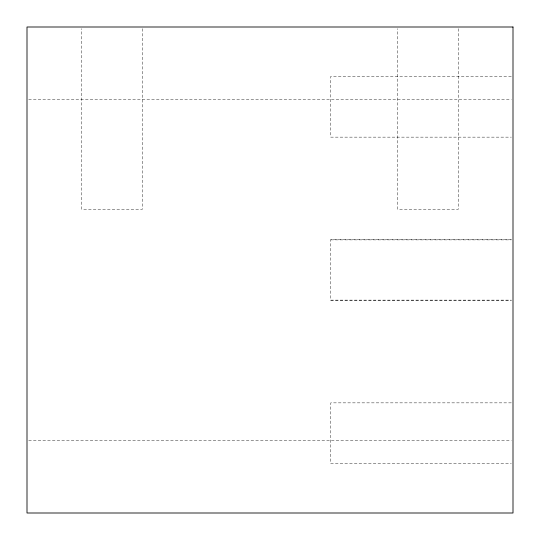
<?xml version="1.0" encoding="UTF-8"?>
<svg xmlns="http://www.w3.org/2000/svg" width="540" height="540" viewBox="0 0 540 540"><rect width="100%" height="100%" fill="white"/><g stroke="black" fill="none" stroke-linecap="round" stroke-linejoin="round"><path stroke-width="0.41" stroke-dasharray="2.7 2.03" d="M511.319 76.39L330.75 76.39L330.75 137.14L511.319 137.14M28.688 99.293L511.313 99.293M511.319 239.625L330.75 239.625L330.75 300.375L511.319 300.375M330.75 239.882L511.319 239.882M330.75 300.119L511.319 300.119M511.319 402.86L330.75 402.86L330.75 463.61L511.319 463.61M28.688 440.708L511.313 440.708M458.325 28.688L458.325 209.25L397.575 209.25L397.575 28.688M142.425 28.688L142.425 209.25L81.675 209.25L81.675 28.688"/><path stroke-width="0.81" d="M513 27L27 27L27 513L513 513L513 27"/></g></svg>
